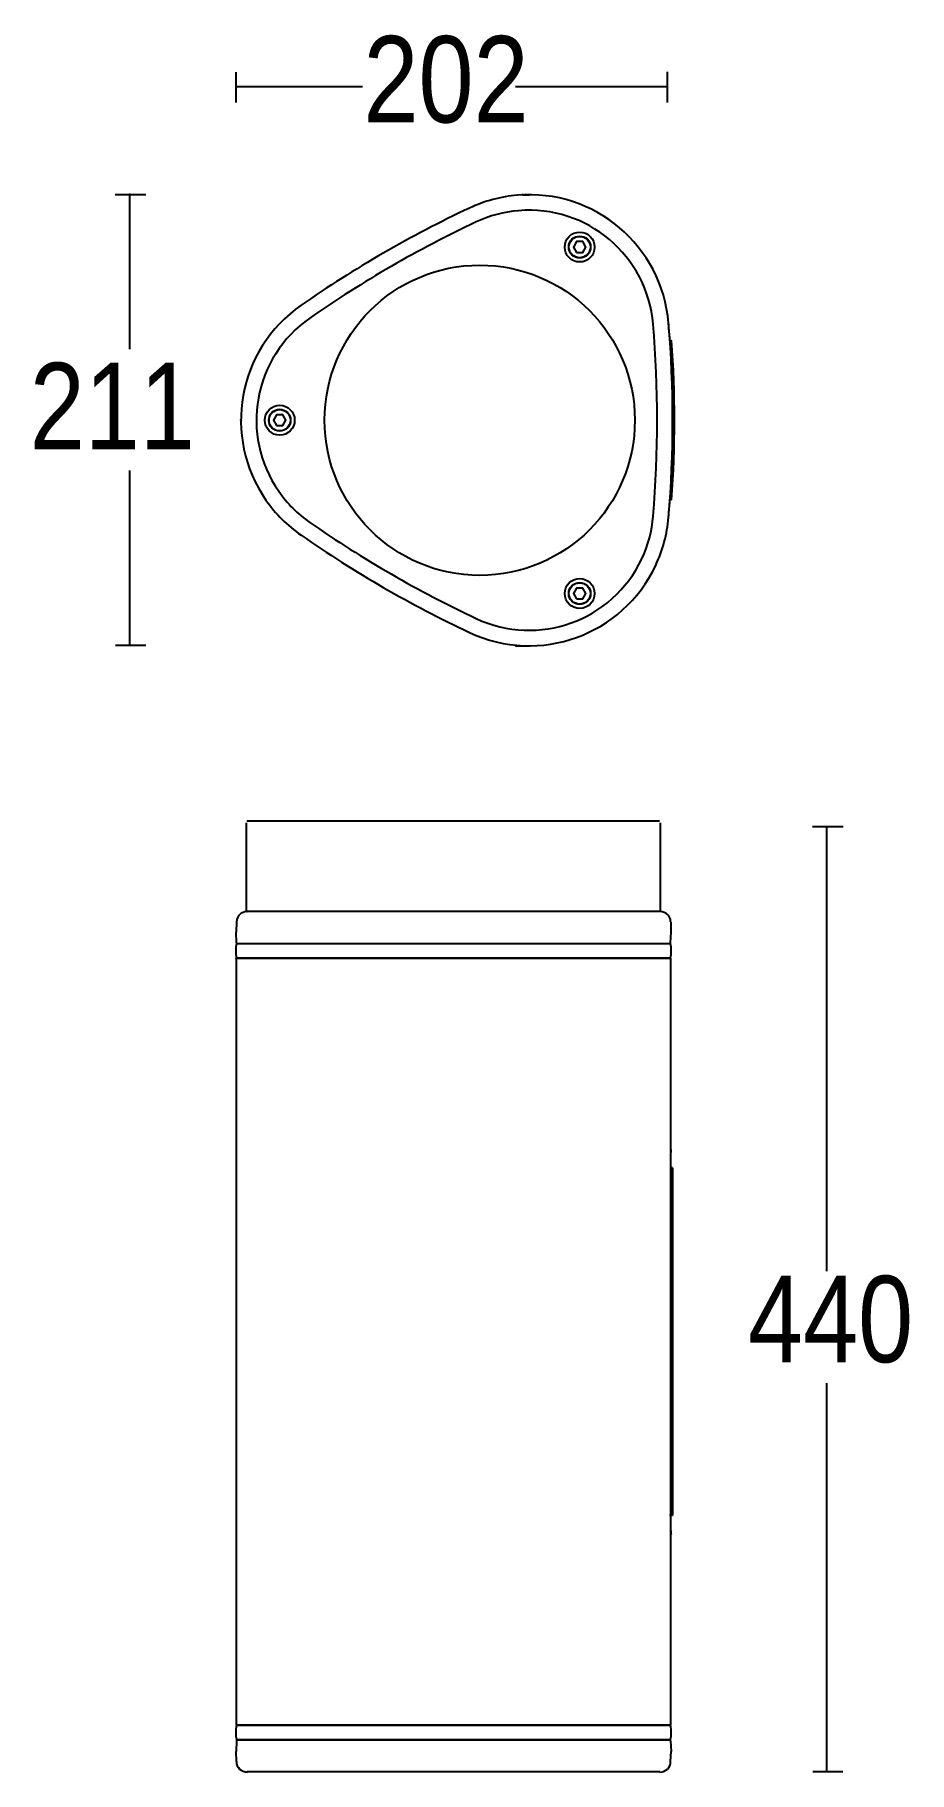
# Model space of a CAD drawing. Extents: x 22 to 101, y 62 to 220.
import ezdxf

# ---------------------------------------------------------------- set-up
doc = ezdxf.new("R2010")
doc.units = 0
doc.layers.add('LIVELLO_1', color=160, linetype='Continuous')
doc.styles.add('STD', font='txt')

# ---------------------------------------------------------------- blocks, each defined once
blk = doc.blocks.new('AI9-BLK1')
at = {"layer": 'LIVELLO_1', "color": 7}
for p, q in [((-21.97, 72.42), (-21.97, 75.18)), ((17.31, 72.43), (17.31, 75.21)), ((-21.97, 73.89), (-10.45, 73.89)), ((3.46, 73.89), (17.29, 73.89)), ((-30.2, 64.03), (-32.98, 64.03)), ((-31.66, 49.98), (-31.66, 64)), ((4.13, 64.03), (4.7, 64.03)), ((17.53, 50.75), (17.54, 50.55)), ((17.7, 50.55), (17.54, 50.55)), ((-31.66, 22.99), (-31.66, 38.93)), ((17.53, 36.25), (17.54, 36.45)), ((17.7, 36.45), (17.54, 36.45)), ((17.68, 36.26), (17.53, 36.25)), ((-30.19, 22.99), (-32.96, 22.99)), ((3.49, 22.97), (4.7, 22.97)), ((-21.04, -1.27), (-21.04, 6.86)), ((16.58, 7.01), (-20.99, 7.01)), ((16.66, -1.27), (16.66, 6.86)), ((33.3, 6.5), (30.51, 6.5)), ((31.81, -33.96), (31.81, 6.47)), ((16.61, -1.23), (-20.96, -1.23)), ((-21.94, -4.08), (-21.98, -3.1)), ((-21.95, -2.17), (-21.97, -3.09)), ((17.59, -4.08), (17.63, -3.1)), ((17.61, -2.17), (17.62, -3.09)), ((17.59, -4.17), (-21.93, -4.17)), ((-21.87, -4.14), (17.53, -4.14)), ((-21.93, -5.47), (17.59, -5.47)), ((-21.93, -75.3), (-21.93, -5.48)), ((17.59, -5.48), (-21.93, -5.48)), ((17.59, -5.48), (17.59, -75.3)), ((17.75, -24.56), (17.59, -24.56)), ((17.75, -24.76), (17.61, -24.76)), ((17.75, -24.56), (17.75, -56.22)), ((31.81, -79.54), (31.81, -44.16)), ((17.75, -56.22), (17.59, -56.22)), ((17.75, -56.03), (17.61, -56.03)), ((17.59, -75.3), (-21.93, -75.3)), ((17.59, -75.32), (-21.93, -75.32)), ((-21.94, -76.71), (-21.98, -77.69)), ((-21.93, -76.61), (17.59, -76.61)), ((-21.87, -76.64), (17.53, -76.64)), ((17.59, -76.71), (17.63, -77.69)), ((-21.95, -78.62), (-21.98, -77.69)), ((17.59, -78.62), (17.63, -77.69)), ((16.61, -79.56), (-20.96, -79.56)), ((33.28, -79.54), (30.53, -79.54))]:
    blk.add_line(p, q, dxfattribs=at)
for points in [[(9.03, 58.78), (9.59, 58.78), (9.87, 59.27), (9.59, 59.76), (9.03, 59.76), (8.75, 59.27), (9.03, 58.78)], [(-18.28, 43.01), (-17.72, 43.01), (-17.44, 43.5), (-17.72, 43.99), (-18.28, 43.99), (-18.56, 43.5), (-18.28, 43.01)], [(9.03, 27.24), (9.59, 27.24), (9.87, 27.73), (9.59, 28.22), (9.03, 28.22), (8.75, 27.73), (9.03, 27.24)]]:
    blk.add_lwpolyline(points, dxfattribs=at)
for centre, radius in [((9.31, 59.27), 1.36), ((9.31, 59.27), 0.995), ((9.31, 59.27), 0.973), ((0.21, 43.5), 14.12), ((-18, 43.5), 1.36), ((-18, 43.5), 0.995), ((-18, 43.5), 0.974), ((9.31, 27.73), 1.36), ((9.31, 27.73), 0.995), ((9.31, 27.73), 0.973)]:
    blk.add_circle(centre, radius, dxfattribs=at)
for centre, major_axis, ratio in [((-31.66, 64.06), (0.0276, 0), 0.944267), ((4.13, 64.03), (-0.0006, -0.0291), 0.961332), ((-21.53, 43.5), (0.0002, -0.0293), 0.929396), ((17.77, 43.5), (0, -0.0293), 0.970588), ((3.49, 22.97), (0.0283, 0), 0.972649), ((-20.97, -1.23), (-0.0005, -0.0289), 0.618949), ((-21.94, -5.47), (0.0001, -0.031), 0.913885), ((-20.97, -79.56), (-0.0005, -0.0276), 0.649886)]:
    blk.add_ellipse(centre, major_axis=major_axis, ratio=ratio, dxfattribs=at)
for points, knots in [([(17.31, 73.91), (17.31, 73.91), (17.31, 73.91), (17.31, 73.91), (17.31, 73.91), (17.31, 73.91), (17.31, 73.91), (17.31, 73.91), (17.31, 73.91), (17.31, 73.91), (17.31, 73.91), (17.31, 73.91), (17.31, 73.91)], [0, 0, 0, 0, 1, 1, 1, 2, 2, 2, 3, 3, 3, 4, 4, 4, 4]), ([(17.4, 52.35), (16.81, 59.37), (10.65, 64.58), (3.64, 63.99), (2.13, 63.86), (0.65, 63.46), (-0.72, 62.82), (-6.07, 60.3), (-11.2, 57.34), (-16.06, 53.97)], [0, 0, 0, 0, 1, 1, 1, 2, 2, 2, 3, 3, 3, 3]), ([(16, 52.24), (15.48, 58.48), (9.99, 63.11), (3.75, 62.58), (2.41, 62.47), (1.1, 62.12), (-0.12, 61.55)], [0, 0, 0, 0, 1, 1, 1, 2, 2, 2, 2]), ([(-16.06, 53.97), (-21.84, 49.95), (-23.27, 42.01), (-19.25, 36.23), (-18.38, 34.98), (-17.3, 33.9), (-16.06, 33.04)], [0, 0, 0, 0, 1, 1, 1, 2, 2, 2, 2]), ([(-15.25, 52.81), (-20.39, 49.24), (-21.67, 42.17), (-18.09, 37.03), (-17.32, 35.92), (-16.36, 34.96), (-15.25, 34.19)], [0, 0, 0, 0, 1, 1, 1, 2, 2, 2, 2]), ([(17.68, 36.26), (18.03, 41.08), (18.03, 45.92), (17.68, 50.74), (17.68, 50.74), (17.53, 50.75), (17.53, 50.75)], [0, 0, 0, 0, 1, 1, 1, 2, 2, 2, 2]), ([(-16.06, 33.04), (-11.2, 29.66), (-6.07, 26.7), (-0.72, 24.18), (5.65, 21.19), (13.24, 23.92), (16.23, 30.29), (16.88, 31.66), (17.28, 33.14), (17.4, 34.65)], [0, 0, 0, 0, 1, 1, 1, 2, 2, 2, 3, 3, 3, 3]), ([(-0.12, 25.46), (5.54, 22.79), (12.3, 25.22), (14.96, 30.89), (15.54, 32.11), (15.89, 33.42), (16, 34.76)], [0, 0, 0, 0, 1, 1, 1, 2, 2, 2, 2]), ([(31.82, 6.5), (31.82, 6.5), (31.81, 6.49), (31.81, 6.49), (31.81, 6.49), (31.81, 6.5), (31.81, 6.5), (31.81, 6.5), (31.81, 6.5), (31.81, 6.5), (31.81, 6.5), (31.82, 6.5), (31.82, 6.5)], [0, 0, 0, 0, 1, 1, 1, 2, 2, 2, 3, 3, 3, 4, 4, 4, 4]), ([(17.63, -22.85), (17.63, -22.86), (17.63, -22.87), (17.62, -22.88), (17.62, -22.9), (17.62, -22.91), (17.61, -22.93), (17.61, -22.96), (17.61, -22.98), (17.61, -23.01), (17.6, -23.04), (17.6, -23.07), (17.6, -23.1), (17.6, -23.13), (17.6, -23.17), (17.59, -23.2), (17.59, -23.24), (17.59, -23.28), (17.59, -23.31), (17.59, -23.35), (17.59, -23.39), (17.59, -23.43)], [0, 0, 0, 0, 1, 1, 1, 2, 2, 2, 3, 3, 3, 4, 4, 4, 5, 5, 5, 6, 6, 6, 7, 7, 7, 7]), ([(17.59, -24.56), (17.59, -24.57), (17.59, -24.59), (17.59, -24.61), (17.59, -24.62), (17.59, -24.63), (17.59, -24.65), (17.59, -24.66), (17.59, -24.67), (17.59, -24.68), (17.6, -24.69), (17.6, -24.7), (17.6, -24.71), (17.6, -24.72), (17.6, -24.73), (17.6, -24.74), (17.6, -24.74), (17.6, -24.75), (17.6, -24.75), (17.61, -24.75), (17.61, -24.76), (17.61, -24.76)], [0, 0, 0, 0, 1, 1, 1, 2, 2, 2, 3, 3, 3, 4, 4, 4, 5, 5, 5, 6, 6, 6, 7, 7, 7, 7]), ([(17.59, -56.22), (17.59, -56.21), (17.59, -56.19), (17.59, -56.18), (17.59, -56.17), (17.59, -56.15), (17.59, -56.14), (17.59, -56.13), (17.59, -56.11), (17.59, -56.1), (17.6, -56.09), (17.6, -56.08), (17.6, -56.07), (17.6, -56.06), (17.6, -56.05), (17.6, -56.05), (17.6, -56.04), (17.6, -56.04), (17.6, -56.03), (17.61, -56.03), (17.61, -56.03), (17.61, -56.03)], [0, 0, 0, 0, 1, 1, 1, 2, 2, 2, 3, 3, 3, 4, 4, 4, 5, 5, 5, 6, 6, 6, 7, 7, 7, 7]), ([(17.59, -57.35), (17.59, -57.39), (17.59, -57.43), (17.59, -57.47), (17.59, -57.51), (17.59, -57.55), (17.59, -57.58), (17.6, -57.62), (17.6, -57.65), (17.6, -57.69), (17.6, -57.72), (17.6, -57.75), (17.61, -57.78), (17.61, -57.8), (17.61, -57.83), (17.61, -57.85), (17.62, -57.87), (17.62, -57.89), (17.62, -57.9), (17.63, -57.91), (17.63, -57.91), (17.63, -57.92), (17.63, -57.93), (17.63, -57.93), (17.63, -57.93)], [0, 0, 0, 0, 1, 1, 1, 2, 2, 2, 3, 3, 3, 4, 4, 4, 5, 5, 5, 6, 6, 6, 7, 7, 7, 8, 8, 8, 8])]:
    blk.add_open_spline(points, degree=3, knots=knots, dxfattribs=at)
for points in [[(-0.12, 61.55), (-5.4, 59.06), (-10.46, 56.14), (-15.25, 52.81)], [(16, 34.76), (16.49, 40.58), (16.49, 46.42), (16, 52.24)], [(17.44, 51.87), (17.43, 52.06), (17.41, 52.26), (17.39, 52.45)], [(17.4, 34.65), (17.9, 40.54), (17.9, 46.46), (17.4, 52.35)], [(17.53, 50.75), (17.5, 51.12), (17.47, 51.49), (17.44, 51.86)], [(17.39, 34.55), (17.41, 34.74), (17.43, 34.94), (17.44, 35.13)], [(17.44, 35.14), (17.47, 35.51), (17.5, 35.88), (17.53, 36.25)], [(-15.25, 34.19), (-10.46, 30.86), (-5.4, 27.94), (-0.12, 25.46)], [(-20.98, -1.23), (-21.49, -1.23), (-21.92, -1.63), (-21.93, -2.15)], [(17.59, -2.15), (17.57, -1.63), (17.14, -1.23), (16.63, -1.23)], [(-21.94, -4.16), (-22.02, -4.59), (-22.02, -5.03), (-21.94, -5.46)], [(-21.94, -4.08), (-21.94, -4.11), (-21.92, -4.13), (-21.88, -4.13)], [(17.53, -4.13), (17.57, -4.13), (17.59, -4.11), (17.59, -4.08)], [(17.59, -5.46), (17.67, -5.03), (17.67, -4.59), (17.59, -4.16)], [(-21.94, -75.33), (-22.02, -75.76), (-22.02, -76.19), (-21.94, -76.62)], [(17.59, -76.62), (17.67, -76.19), (17.67, -75.76), (17.59, -75.33)], [(-21.88, -76.65), (-21.92, -76.65), (-21.94, -76.68), (-21.94, -76.71)], [(17.59, -76.71), (17.59, -76.68), (17.57, -76.65), (17.53, -76.65)], [(-21.95, -78.62), (-21.93, -79.15), (-21.49, -79.57), (-20.97, -79.57)], [(16.62, -79.57), (17.14, -79.57), (17.58, -79.15), (17.59, -78.62)]]:
    blk.add_open_spline(points, degree=3, dxfattribs=at)
at = {"layer": 'LIVELLO_1', "color": 7, "char_height": 7.8702, "attachment_point": 1, "style": 'STD'}
for s, insert in [('\\fArial Narrow|b0|i0;\\H7.8702;\\C7;202', (-10.38, 78.48)), ('\\fArial Narrow|b0|i0;\\H7.8702;\\C7;211', (-40.76, 48.73)), ('\\fArial Narrow|b0|i0;\\H7.8702;\\C7;440', (24.63, -34.39))]:
    blk.add_mtext(s, dxfattribs=dict(at, insert=insert))

msp = doc.modelspace()

# ---------------------------------------------------------------- block references
at = {"layer": 'LIVELLO_1', "color": 7}
msp.add_blockref('AI9-BLK1', (62.018695, 141.374661), dxfattribs=at)

doc.saveas('drawing.dxf')
